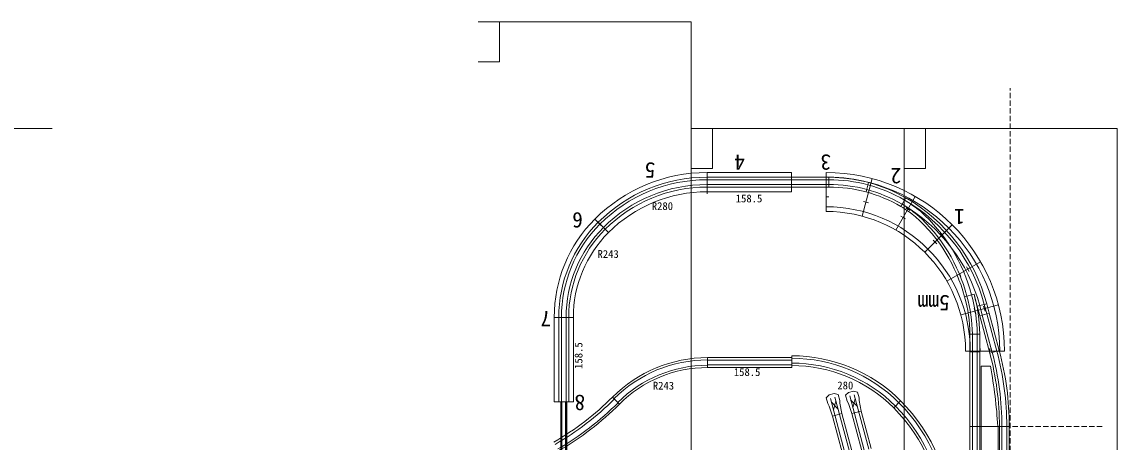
# Model space of a CAD drawing. Units: millimetres, scale not verified. Extents: x -3771 to 23555, y -4805 to 3321.
# Drawn here: x 17097 to 19154, y -2168 to -1380 of the extents above; entities that cross this region are included whole.
import ezdxf
from ezdxf.enums import TextEntityAlignment as Align

# ---------------------------------------------------------------- set-up
doc = ezdxf.new("R2010")
doc.units = ezdxf.units.MM
doc.header["$LTSCALE"] = 8
doc.linetypes.add('DASHED1', pattern=[1.8, 1.2, -0.6])
doc.layers.add('0-1', color=7, linetype='Continuous', lineweight=9)
doc.layers.add('0-7', color=6, linetype='Continuous', lineweight=9)
doc.styles.add('ＭＳ ゴシック', font='')
doc.styles.get('ＭＳ ゴシック').set_extended_font_data('MS Gothic')

msp = doc.modelspace()

# ---------------------------------------------------------------- linework, layer by layer
at = {"layer": '0-1', "color": 4, "linetype": 'DASHED1'}
for p, q in [((18953.396, -2357.724), (18953.396, -1504.137)), ((18914.735, -2138.7), (19127.239, -2138.7))]:
    msp.add_line(p, q, dxfattribs=at)
at = {"layer": '0-1'}
for p, q in [((18384.146, -1662.225), (18384.146, -1698.225)), ((18384.146, -1662.225), (18384.146, -1698.225)), ((18384.146, -1662.225), (18384.146, -1698.225)), ((18384.146, -1698.225), (18384.146, -1662.225)), ((18384.146, -1698.226), (18384.146, -1662.226)), ((18384.146, -1662.227), (18384.146, -1698.225)), ((18384.148, -1662.225), (18384.148, -1698.225)), ((18384.148, -1698.225), (18384.148, -1662.227)), ((18542.646, -1662.225), (18542.646, -1698.225)), ((18384.146, -1702.476), (18384.146, -1666.476)), ((18384.146, -1670.975), (18542.646, -1670.975)), ((18542.646, -1670.975), (18542.646, -1689.475)), ((18542.646, -1670.975), (18542.646, -1689.475)), ((18682.721, -1698.701), (18687.51, -1680.831)), ((18682.721, -1698.701), (18687.51, -1680.831)), ((18384.146, -1689.475), (18542.646, -1689.475)), ((18542.646, -1689.475), (18612.646, -1689.475)), ((18748.021, -1725.75), (18757.275, -1709.722)), ((18748.021, -1725.749), (18757.271, -1709.728)), ((18198.884, -1774.963), (18173.428, -1749.508)), ((18198.884, -1774.963), (18173.429, -1749.507)), ((18192.697, -1768.776), (18179.616, -1755.695)), ((18192.697, -1768.776), (18179.616, -1755.695)), ((18867.646, -1895.217), (18885.515, -1890.429)), ((18885.524, -1890.463), (18867.646, -1895.217)), ((18867.715, -1895.469), (18885.524, -1890.463)), ((18891.564, -1913.174), (18885.524, -1890.463)), ((18909.433, -1908.385), (18891.564, -1913.174)), ((18909.442, -1908.419), (18891.564, -1913.174)), ((18891.564, -1913.174), (18896.352, -1931.043)), ((18914.221, -1926.255), (18896.352, -1931.043)), ((18896.352, -1931.043), (18915.116, -2001.073)), ((18132.983, -1934.062), (18096.983, -1934.062)), ((18096.983, -1934.062), (18132.983, -1934.062)), ((18105.733, -1934.062), (18124.233, -1934.062)), ((18105.733, -2092.562), (18105.733, -1934.062)), ((18105.734, -1934.062), (18124.233, -1934.062)), ((18124.233, -1934.062), (18105.734, -1934.062)), ((18124.233, -2092.562), (18124.233, -1934.062)), ((18877.796, -1965.426), (18896.294, -1965.2)), ((18896.235, -1998.7), (18896.235, -1965.7)), ((18384.999, -2009.657), (18384.999, -2028.157)), ((18384.999, -2028.157), (18384.999, -2009.657)), ((18384.999, -2028.157), (18384.999, -2009.657)), ((18384.999, -2028.157), (18384.999, -2009.657)), ((18384.999, -2028.157), (18384.999, -2009.657)), ((18543.205, -2024.54), (18543.205, -2006.04)), ((18896.235, -1998.7), (18877.735, -1998.7)), ((18877.735, -1998.7), (18896.235, -1998.7)), ((18896.235, -1998.7), (18877.735, -1998.7)), ((18877.735, -1998.7), (18877.735, -2138.7)), ((18896.235, -1998.7), (18896.235, -2138.7)), ((18932.986, -1996.285), (18915.116, -2001.073)), ((18384.999, -2028.157), (18543.499, -2028.157)), ((18613.388, -2079.683), (18623.048, -2077.095)), ((18623.048, -2077.095), (18630.297, -2079.038)), ((18649.692, -2074.916), (18644.385, -2080.224)), ((18649.692, -2074.916), (18659.351, -2072.328)), ((18659.351, -2072.328), (18666.601, -2074.271)), ((18669.512, -2085.135), (18666.601, -2074.271)), ((18096.983, -2092.562), (18132.983, -2092.562)), ((18105.733, -2092.562), (18124.233, -2092.562)), ((18105.734, -2092.562), (18124.233, -2092.562)), ((18124.233, -2092.562), (18105.734, -2092.562)), ((18219.713, -2096.62), (18206.631, -2083.539)), ((18613.388, -2079.683), (18608.081, -2084.991)), ((18610.992, -2095.855), (18608.081, -2084.991)), ((18633.208, -2089.902), (18630.297, -2079.038)), ((18647.296, -2091.088), (18644.385, -2080.224)), ((18734.654, -2103.841), (18747.736, -2090.759)), ((18734.654, -2103.841), (18747.736, -2090.759)), ((18619.636, -2119.42), (18637.505, -2114.632)), ((18656.27, -2184.662), (18637.505, -2114.632)), ((18655.94, -2114.653), (18673.809, -2109.865)), ((18674.704, -2184.683), (18655.94, -2114.653)), ((18692.574, -2179.895), (18673.809, -2109.865)), ((18638.4, -2189.45), (18619.636, -2119.42)), ((18896.235, -2138.7), (18877.735, -2138.7)), ((18896.235, -2138.7), (18877.735, -2138.7)), ((18877.735, -2138.7), (18877.735, -2278.7)), ((18896.235, -2138.7), (18896.235, -2278.7)), ((18933.235, -2138.7), (18933.235, -2278.7)), ((18951.735, -2138.7), (18933.235, -2138.7)), ((18951.735, -2138.7), (18933.235, -2138.7))]:
    msp.add_line(p, q, dxfattribs=at)
at = {"layer": '0-1', "color": 3}
for p, q in [((18384.146, -1662.225), (18542.646, -1662.225)), ((18384.146, -1698.225), (18542.646, -1698.225)), ((18096.983, -2092.562), (18096.983, -1934.062)), ((18132.983, -2092.562), (18132.983, -1934.062))]:
    msp.add_line(p, q, dxfattribs=at)
at = {"layer": '0-1', "color": 4}
for p, q in [((18607.646, -1735.225), (18607.646, -1662.225)), ((18694.351, -1673.64), (18675.457, -1744.153)), ((18607.646, -1689.475), (18612.646, -1689.475)), ((18682.468, -1698.668), (18692.127, -1701.256)), ((18775.146, -1707.107), (18738.646, -1770.327)), ((18607.646, -1707.975), (18612.646, -1707.975)), ((18677.68, -1716.537), (18687.339, -1719.125)), ((18747.941, -1744.228), (18756.601, -1749.228)), ((18757.191, -1728.206), (18765.851, -1733.206)), ((18844.527, -1760.345), (18792.908, -1811.963)), ((18808.641, -1789.159), (18815.712, -1796.23)), ((18821.723, -1776.078), (18828.794, -1783.149)), ((18897.765, -1829.725), (18834.545, -1866.225)), ((18855.644, -1848.27), (18860.644, -1856.931)), ((18871.666, -1839.02), (18876.666, -1847.681)), ((18931.231, -1910.521), (18860.719, -1929.415)), ((18903.616, -1912.744), (18906.204, -1922.403)), ((18885.746, -1917.532), (18888.334, -1927.192)), ((18896.896, -1997.225), (18896.896, -1992.225)), ((18915.396, -1997.225), (18915.396, -1992.225)), ((18942.646, -1997.225), (18869.646, -1997.225)), ((18109.483, -2092.562), (18109.483, -2232.562)), ((18111.483, -2092.562), (18111.483, -2232.562)), ((18118.483, -2092.562), (18118.483, -2232.562)), ((18120.483, -2092.562), (18120.483, -2232.562))]:
    msp.add_line(p, q, dxfattribs=at)
at = {"layer": '0-1', "color": 2}
for p, q in [((18384.146, -1675.725), (18542.646, -1675.725)), ((18384.146, -1684.725), (18542.646, -1684.725)), ((18542.646, -1675.725), (18612.646, -1675.725)), ((18542.646, -1684.725), (18612.646, -1684.725)), ((18896.152, -1911.944), (18900.94, -1929.814)), ((18904.845, -1909.615), (18909.633, -1927.484)), ((18900.94, -1929.814), (18919.704, -1999.843)), ((18909.633, -1927.484), (18928.398, -1997.514)), ((18110.483, -2092.562), (18110.483, -1934.062)), ((18119.483, -2092.562), (18119.483, -1934.062)), ((18882.485, -1998.7), (18882.485, -1965.7)), ((18891.485, -1998.7), (18891.485, -1965.7)), ((18384.999, -2014.407), (18543.499, -2014.407)), ((18882.485, -1998.7), (18882.485, -2138.7)), ((18891.485, -1998.7), (18891.485, -2138.7)), ((18384.999, -2023.407), (18543.499, -2023.407)), ((18110.483, -2092.562), (18110.483, -2232.562)), ((18119.483, -2092.562), (18119.483, -2232.562)), ((18642.988, -2188.221), (18615.683, -2086.315)), ((18630.276, -2106.004), (18617.548, -2093.276)), ((18621.583, -2108.333), (18626.241, -2090.946)), ((18651.682, -2185.891), (18624.376, -2083.986)), ((18679.292, -2183.454), (18651.987, -2081.548)), ((18666.58, -2101.237), (18653.852, -2088.509)), ((18657.886, -2103.566), (18662.545, -2086.179)), ((18687.985, -2181.124), (18660.68, -2079.219)), ((18882.485, -2138.7), (18882.485, -2278.7)), ((18891.485, -2138.7), (18891.485, -2278.7)), ((18937.985, -2138.7), (18937.985, -2278.7)), ((18946.985, -2138.7), (18946.985, -2278.7))]:
    msp.add_line(p, q, dxfattribs=at)
at = {"layer": '0-1', "color": 5}
for p, q in [((18899.235, -2138.7), (18899.235, -2025.7)), ((18916.235, -2025.7), (18899.235, -2025.7)), ((18933.235, -2138.7), (18896.235, -2138.7)), ((18933.235, -2138.7), (18896.235, -2138.7)), ((18898.735, -2278.7), (18898.735, -2138.7)), ((18930.735, -2138.7), (18930.735, -2278.7))]:
    msp.add_line(p, q, dxfattribs=at)
at = {"layer": '0-1'}
for points in [[(18542.646, -1670.975), (18612.646, -1670.975), (18612.646, -1689.475)], [(18612.646, -1689.475), (18612.646, -1670.975), (18612.646, -1689.475)], [(18909.433, -1908.385), (18914.221, -1926.255), (18896.352, -1931.043)], [(18914.221, -1926.255), (18932.986, -1996.285), (18915.116, -2001.073)], [(18877.735, -1998.7), (18877.735, -1965.7), (18896.235, -1965.7)], [(18384.999, -2009.657), (18543.499, -2009.657), (18543.499, -2028.157)], [(18619.636, -2119.42), (18613.494, -2100.361), (18610.992, -2095.855)], [(18637.505, -2114.632), (18633.295, -2095.055), (18633.208, -2089.902)], [(18655.94, -2114.653), (18649.797, -2095.594), (18647.296, -2091.088)], [(18673.809, -2109.865), (18669.599, -2090.288), (18669.512, -2085.135)], [(18951.735, -2138.7), (18951.735, -2278.7), (18933.235, -2278.7)]]:
    msp.add_lwpolyline(points, dxfattribs=at)
at = {"layer": '0-1', "color": 3}
for centre, radius, start, end in [((18384.146, -1960.225), 298, 90, 135), ((18607.646, -1997.225), 335, 0, 90), ((18384.146, -1960.225), 262, 90, 135), ((18607.646, -1997.225), 262, 0, 90), ((18357.983, -1934.062), 261, 135, 180), ((18357.983, -1934.062), 225, 135, 180)]:
    msp.add_arc(centre, radius, start, end, dxfattribs=at)
at = {"layer": '0-1'}
for centre, radius, start, end in [((18384.146, -1960.225), 289.25, 90, 135), ((18612.646, -1960.225), 289.25, 75, 90), ((18612.646, -1960.225), 289.25, 60, 75), ((18384.146, -1960.225), 270.75, 90, 135), ((18612.646, -1960.225), 270.75, 75, 90), ((18612.646, -1960.225), 270.75, 60, 75), ((18606.455, -1956.54), 270.75, 51.26993, 58.47524), ((18594.15, -1992.262), 326.25, 14.89155, 60), ((18570.232, -1974.306), 307.75, 14.89155, 48.07672), ((18357.983, -1934.062), 252.25, 135, 180), ((18357.983, -1934.062), 233.75, 135, 180), ((18607.066, -1968.734), 289.25, 0.7, 15.7), ((18607.066, -1968.734), 270.75, 0.7, 15.7), ((18384.999, -2261.907), 252.25, 90, 134.99989), ((18543.205, -2295.29), 289.25, 45, 90), ((18401.485, -2138.7), 531.75, 0, 15), ((18401.485, -2138.7), 550.25, 0, 15), ((18384.999, -2261.907), 233.75, 90, 134.99991), ((18543.205, -2295.29), 270.75, 45, 90), ((17830.627, -1707.535), 531.75, 300.00002, 315), ((17830.627, -1707.535), 550.25, 299.99995, 315), ((18517.042, -2321.453), 326.25, 0, 45), ((18517.042, -2321.453), 307.75, 0, 45)]:
    msp.add_arc(centre, radius, start, end, dxfattribs=at)
at = {"layer": '0-1', "color": 2}
for centre, radius, start, end in [((18384.146, -1960.225), 284.5, 90, 135), ((18384.146, -1960.225), 275.5, 90, 135), ((18612.646, -1960.225), 284.5, 75, 90), ((18612.646, -1960.225), 275.5, 75, 90), ((18612.646, -1960.225), 284.5, 60, 75), ((18612.646, -1960.225), 275.5, 60, 75), ((18606.455, -1956.54), 275.5, 51.24238, 58.50157), ((18594.15, -1992.262), 312.5, 14.89155, 60), ((18606.455, -1956.54), 284.5, 51.19263, 58.54895), ((18594.15, -1992.262), 321.5, 14.89155, 60), ((18570.232, -1974.306), 312.5, 14.89155, 48.10098), ((18570.232, -1974.306), 321.5, 14.89155, 48.14492), ((18357.983, -1934.062), 247.5, 135, 180), ((18357.983, -1934.062), 238.5, 135, 180), ((18607.066, -1968.734), 284.5, 0.7, 15.7), ((18607.066, -1968.734), 275.5, 0.7, 15.7), ((18384.999, -2261.907), 248, 90, 134.99991), ((18543.205, -2295.29), 284.5, 45, 90), ((18401.485, -2138.7), 536.5, 0, 15), ((18401.485, -2138.7), 545.5, 0, 15), ((18384.999, -2261.907), 238, 90, 134.99988), ((18543.205, -2295.29), 275.5, 45, 90), ((17830.627, -1707.535), 536.686, 300, 315), ((17830.627, -1707.535), 546.686, 300, 315), ((18517.042, -2321.453), 321.5, 0, 45), ((18517.042, -2321.453), 312.5, 0, 45)]:
    msp.add_arc(centre, radius, start, end, dxfattribs=at)
at = {"layer": '0-1', "color": 4}
for radius, start in [(326.25, 360), (270.75, 0)]:
    msp.add_arc((18607.646, -1997.225), radius, start, 90, dxfattribs=at)
at = {"layer": '0-1', "color": 5}
msp.add_arc((18031.637, -2192.663), 900.217, 3.43666, 10.68855, dxfattribs=at)
at = {"layer": '0-7'}
for p, q in [((17954.269, -1379.672), (18354.269, -1379.672)), ((18354.269, -2579.672), (18354.269, -1379.672)), ((17154.269, -1579.672), (16754.269, -1579.672)), ((18354.269, -1579.672), (19154.269, -1579.672)), ((18754.269, -3379.672), (18754.269, -1579.672)), ((19154.269, -3779.672), (19154.269, -1579.672))]:
    msp.add_line(p, q, dxfattribs=at)
at = {"layer": '0-7', "color": 4}
for points in [[(17954.269, -1454.672), (17994.269, -1454.672), (17994.269, -1379.672)], [(18354.269, -1654.672), (18394.269, -1654.672), (18394.269, -1579.672)], [(18754.269, -1654.672), (18794.269, -1654.672), (18794.269, -1579.672)]]:
    msp.add_lwpolyline(points, dxfattribs=at)

# ---------------------------------------------------------------- texts
at = {"layer": '0-1', "color": 3, "style": 'ＭＳ ゴシック'}
for s, p in [('5', (18287.039, -1634.549)), ('4', (18455.145, -1619.654)), ('3', (18616.868, -1619.654)), ('2', (18748.8, -1645.189)), ('6', (18150.852, -1728.178)), ('1', (18867.964, -1721.794)), ('7', (18091.27, -1913.308)), ('8', (18155.107, -2070.775))]:
    msp.add_text(s, height=29.33, rotation=180, dxfattribs=at).set_placement(p, align=Align.BOTTOM_LEFT)
at = {"layer": '0-1', "style": 'ＭＳ ゴシック'}
for s, p in [('158.5', (18438.02, -1722.646)), ('R280', (18280.323, -1736.955)), ('R243', (18178.403, -1826.86)), ('158.5', (18434.468, -2048.411)), ('R243', (18282.315, -2073.887)), ('280', (18628.879, -2073.434))]:
    msp.add_text(s, height=14.66, dxfattribs=at).set_placement(p, align=Align.BOTTOM_LEFT)
at = {"layer": '0-1', "color": 134, "style": 'ＭＳ ゴシック'}
msp.add_text('5mm', height=29.33, rotation=180, dxfattribs=at).set_placement((18839.873, -1883.517), align=Align.BOTTOM_LEFT)
at = {"layer": '0-1', "style": 'ＭＳ ゴシック'}
msp.add_text('158.5', height=14.66, rotation=90, dxfattribs=at).set_placement((18154.47, -2030.66), align=Align.BOTTOM_LEFT)

doc.saveas('drawing.dxf')
